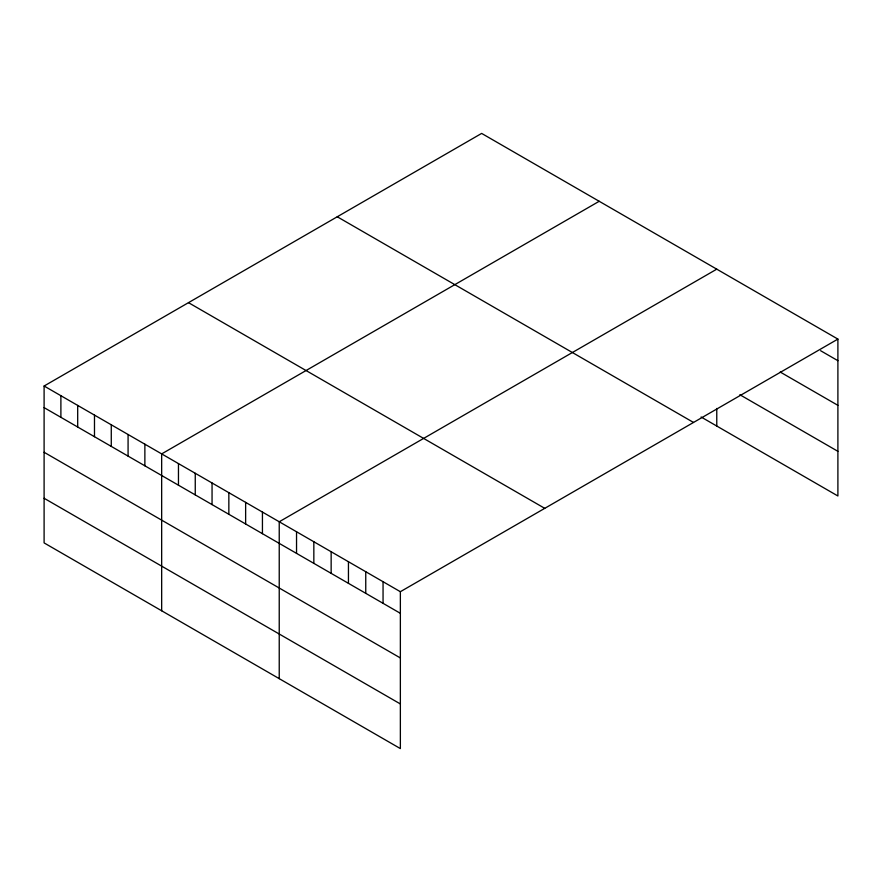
<?xml version="1.0" encoding="UTF-8"?>
<svg xmlns="http://www.w3.org/2000/svg" width="882" height="882" viewBox="0 0 882 882"><rect width="100%" height="100%" fill="white"/><g stroke="black" fill="none" stroke-linecap="round" stroke-linejoin="round"><path stroke-width="1.32" d="M837.9 339.096L400.362 591.701L400.362 748.586L44.1 542.904L44.1 386.018L481.638 133.414L837.9 339.096L837.9 495.982L701.102 416.999M599.209 201.283L161.66 453.899L161.671 610.785M716.768 269.164L279.23 521.769L279.23 678.655M820.591 350.705L837.9 360.694M780.217 372.039L837.9 405.334M739.844 394.717L837.9 451.33M337.255 216.774L693.517 422.456M188.483 302.658L544.745 508.341M44.1 386.018L400.362 591.701M44.1 407.627L400.362 613.31M44.1 452.268L400.362 657.95M44.1 498.264L400.362 703.946M716.768 408.454L716.768 426.05M383.053 581.712L383.053 603.321M365.754 571.723L365.754 593.321M348.445 561.735L348.445 583.333M331.147 551.746L331.147 573.344M313.838 541.757L313.838 563.355M296.539 531.769L296.539 553.367M262.439 512.078L262.439 533.676M245.637 502.376L245.637 523.985M228.846 492.685L228.846 514.283M212.055 482.983L212.055 504.592M195.253 473.292L195.253 494.89M178.462 463.59L178.462 485.199M144.869 444.197L144.869 465.806M128.077 434.506L128.077 456.104M111.275 424.804L111.275 446.413M94.484 415.113L94.484 436.711M77.693 405.411L77.693 427.02M60.891 395.72L60.891 417.318"/></g></svg>
